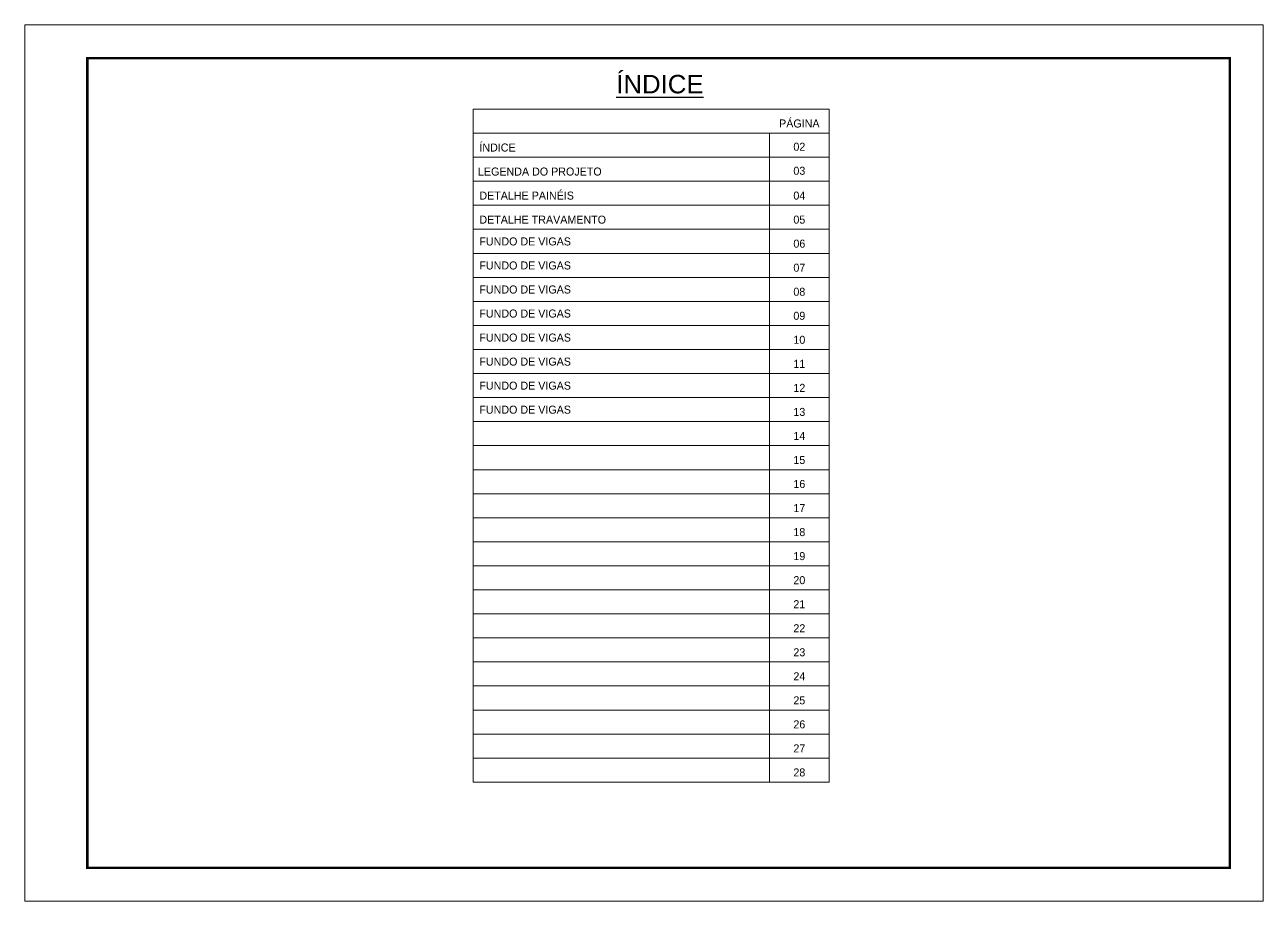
# Model space of a CAD drawing. Extents: x 2815 to 9069, y 548 to 5044.
# Drawn here: x 4400 to 5885, y 3994 to 5044 of the extents above; entities that cross this region are included whole.
import ezdxf
from ezdxf.enums import TextEntityAlignment as Align

# ---------------------------------------------------------------- set-up
doc = ezdxf.new("R2010")
doc.units = 0
doc.layers.add('CARIMBO', color=255, linetype='Continuous', lineweight=9)
doc.layers.add('Folhas', color=255, linetype='Continuous', lineweight=9)
doc.styles.add('ARIAL', font='arial.ttf')
doc.styles.add('Tecnologia', font='')
doc.styles.get('Tecnologia').set_extended_font_data('Forgotten Futurist')

msp = doc.modelspace()

# ---------------------------------------------------------------- linework, layer by layer
at = {"layer": 'CARIMBO'}
for p, q in [((4938.08, 4942.46), (5365.16, 4942.46)), ((4938.08, 4942.46), (5365.16, 4942.46)), ((4938.08, 4942.46), (4938.08, 4136.16)), ((5365.16, 4942.46), (5365.16, 4136.16)), ((4938.08, 4913.66), (5365.16, 4913.66)), ((4938.08, 4913.66), (5365.16, 4913.66)), ((4938.08, 4913.66), (5365.16, 4913.66)), ((5293.34, 4913.66), (5293.34, 4136.16)), ((4938.08, 4884.87), (5365.16, 4884.87)), ((4938.08, 4856.07), (5365.16, 4856.07)), ((4938.08, 4827.27), (5365.16, 4827.27)), ((4938.08, 4798.48), (5365.16, 4798.48)), ((4938.08, 4769.68), (5365.16, 4769.68)), ((4938.08, 4740.88), (5365.16, 4740.88)), ((4938.08, 4712.09), (5365.16, 4712.09)), ((4938.08, 4683.29), (5365.16, 4683.29)), ((4938.08, 4654.5), (5365.16, 4654.5)), ((4938.08, 4625.7), (5365.16, 4625.7)), ((4938.08, 4596.9), (5365.16, 4596.9)), ((4938.08, 4568.11), (5365.16, 4568.11)), ((4938.08, 4539.31), (5365.16, 4539.31)), ((4938.08, 4510.51), (5365.16, 4510.51)), ((4938.08, 4481.72), (5365.16, 4481.72)), ((4938.08, 4452.92), (5365.16, 4452.92)), ((4938.08, 4424.13), (5365.16, 4424.13)), ((4938.08, 4395.33), (5365.16, 4395.33)), ((4938.08, 4366.53), (5365.16, 4366.53)), ((4938.08, 4337.74), (5365.16, 4337.74)), ((4938.08, 4308.94), (5365.16, 4308.94)), ((4938.08, 4280.14), (5365.16, 4280.14)), ((4938.08, 4251.35), (5365.16, 4251.35)), ((4938.08, 4222.55), (5365.16, 4222.55)), ((4938.08, 4193.76), (5365.16, 4193.76)), ((4938.08, 4164.96), (5365.16, 4164.96)), ((4938.08, 4136.16), (5365.16, 4136.16))]:
    msp.add_line(p, q, dxfattribs=at)
at = {"layer": 'Folhas'}
msp.add_lwpolyline([(4400.49, 3993.51), (5885.49, 3993.51), (5885.49, 5043.51), (4400.49, 5043.51)], close=True, dxfattribs=at)
at = {"layer": 'Folhas', "color": 30, "const_width": 3}
msp.add_lwpolyline([(4475.49, 4033.51), (5845.49, 4033.51), (5845.49, 5003.51), (4475.49, 5003.51)], close=True, dxfattribs=at)

# ---------------------------------------------------------------- texts
at = {"color": 0, "linetype": 'Continuous', "ltscale": 5, "style": 'ARIAL'}
msp.add_text('%%UÍNDICE', height=22.118, dxfattribs=at).set_placement((5162.07, 4961.36), align=Align.CENTER)
at = {"layer": 'CARIMBO', "style": 'Tecnologia'}
for s, p in [('PÁGINA', (5329.25, 4920.47)), ('02', (5329.25, 4892.64)), ('03', (5329.25, 4863.84)), ('04', (5329.25, 4834.08)), ('05', (5329.25, 4805.28)), ('06', (5329.25, 4776.49)), ('07', (5329.25, 4747.69)), ('08', (5329.25, 4718.9)), ('09', (5329.25, 4690.1)), ('10', (5329.25, 4661.3)), ('11', (5329.25, 4632.51)), ('12', (5329.25, 4603.71)), ('13', (5329.25, 4574.91)), ('14', (5329.25, 4546.12)), ('15', (5329.25, 4517.32)), ('16', (5329.25, 4488.53)), ('17', (5329.25, 4459.73)), ('18', (5329.25, 4430.93)), ('19', (5329.25, 4402.14)), ('20', (5329.25, 4373.34)), ('21', (5329.25, 4344.54)), ('22', (5329.25, 4315.75)), ('23', (5329.25, 4286.95)), ('24', (5329.25, 4258.16)), ('25', (5329.25, 4229.36)), ('26', (5329.25, 4200.56)), ('27', (5329.25, 4171.77)), ('28', (5329.25, 4142.97))]:
    msp.add_text(s, height=9.599, dxfattribs=at).set_placement(p, align=Align.CENTER)
for s, height, p in [('ÍNDICE', 9.599, (4945.58, 4891.67)), ('LEGENDA DO PROJETO', 9.5987, (4943.88, 4862.88)), ('DETALHE PAINÉIS', 9.5987, (4945.58, 4834.08)), ('DETALHE TRAVAMENTO', 9.5987, (4945.58, 4805.28)), ('FUNDO DE VIGAS', 9.5987, (4945.58, 4779.16)), ('FUNDO DE VIGAS', 9.5987, (4945.58, 4750.37)), ('FUNDO DE VIGAS', 9.5987, (4945.58, 4721.57)), ('FUNDO DE VIGAS', 9.5987, (4945.58, 4692.78)), ('FUNDO DE VIGAS', 9.5987, (4945.58, 4663.98)), ('FUNDO DE VIGAS', 9.5987, (4945.58, 4635.18)), ('FUNDO DE VIGAS', 9.5987, (4945.58, 4606.39)), ('FUNDO DE VIGAS', 9.5987, (4945.58, 4577.59))]:
    msp.add_text(s, height=height, dxfattribs=at).set_placement(p)

doc.saveas('drawing.dxf')
